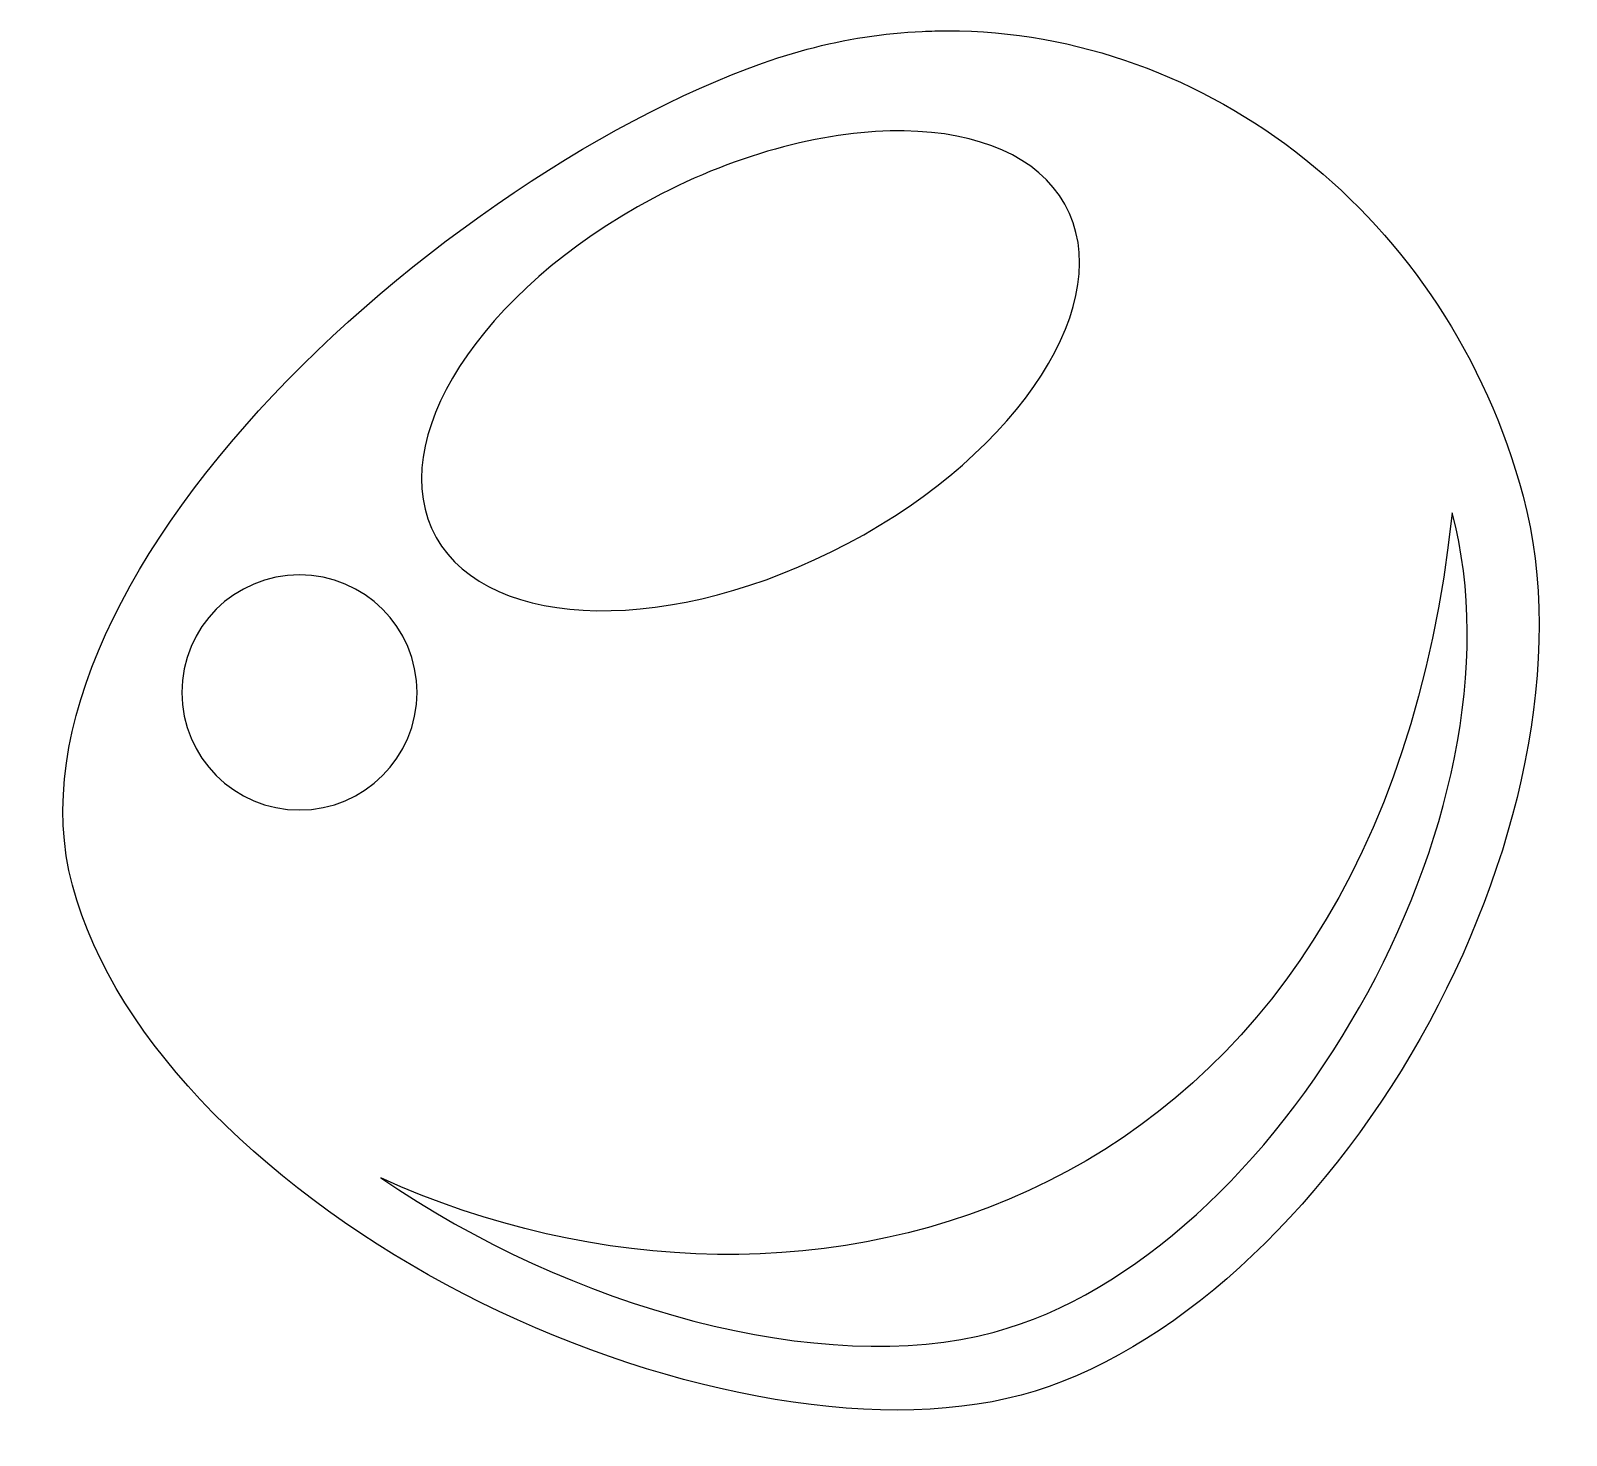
# Model space of a CAD drawing. Header units: centimetres. Extents: x -10.4 to 10.4, y -9.5 to 9.5.
import ezdxf

# ---------------------------------------------------------------- set-up
doc = ezdxf.new("R2010")
doc.units = ezdxf.units.CM
doc.header["$MEASUREMENT"] = 0
doc.layers.add('Layer 1', color=7, linetype='Continuous')

msp = doc.modelspace()

# ---------------------------------------------------------------- linework, layer by layer
at = {"layer": 'Layer 1'}
for points, knots in [([(2.05835, 9.48779), (1.94534, 9.48779), (1.83174, 9.48518), (1.71835, 9.47986), (1.71835, 9.47986), (1.19998, 9.45566), (0.67819, 9.37655), (0.1594, 9.23739), (0.1594, 9.23739), (-1.91526, 8.68077), (-4.76236, 6.92296), (-6.88126, 4.75047), (-6.88126, 4.75047), (-9.0002, 2.57798), (-10.35485, 0.02639), (-9.78958, -2.08601), (-9.78958, -2.08601), (-9.21082, -4.24859), (-7.05963, -6.2937), (-4.49484, -7.61916), (-4.49484, -7.61916), (-1.93006, -8.94467), (1.0284, -9.53519), (3.05719, -8.99097), (3.05719, -8.99097), (5.08598, -8.44667), (7.1205, -6.52604), (8.46127, -4.15873), (8.46127, -4.15873), (9.802, -1.79142), (10.43937, 0.99841), (9.85408, 3.18507), (9.85408, 3.18507), (8.83925, 6.97737), (5.56132, 9.48876), (2.05843, 9.48779), (2.05843, 9.48779), (2.05843, 9.48779), (2.05835, 9.48779), (2.05835, 9.48779)], [0, 0, 0, 0, 0.09090909, 0.09090909, 0.09090909, 0.09090909, 0.18181818, 0.18181818, 0.18181818, 0.18181818, 0.27272727, 0.27272727, 0.27272727, 0.27272727, 0.36363636, 0.36363636, 0.36363636, 0.36363636, 0.45454545, 0.45454545, 0.45454545, 0.45454545, 0.54545455, 0.54545455, 0.54545455, 0.54545455, 0.63636364, 0.63636364, 0.63636364, 0.63636364, 0.72727273, 0.72727273, 0.72727273, 0.72727273, 0.81818182, 0.81818182, 0.81818182, 0.81818182, 1, 1, 1, 1]), ([(1.47326, 8.13184), (2.48129, 8.11695), (3.28589, 7.78408), (3.64883, 7.13824), (3.64883, 7.13824), (4.37484, 5.84664), (3.05835, 3.78951), (0.70761, 2.54328), (0.70761, 2.54328), (-1.64304, 1.29709), (-4.13783, 1.33475), (-4.86379, 2.62635), (-4.86379, 2.62635), (-5.58971, 3.91795), (-4.27196, 5.97512), (-1.92131, 7.22131), (-1.92131, 7.22131), (-0.74588, 7.84443), (0.46523, 8.14677), (1.47321, 8.13189), (1.47321, 8.13189), (1.47321, 8.13189), (1.47326, 8.13184), (1.47326, 8.13184)], [0, 0, 0, 0, 0.14285714, 0.14285714, 0.14285714, 0.14285714, 0.28571429, 0.28571429, 0.28571429, 0.28571429, 0.42857143, 0.42857143, 0.42857143, 0.42857143, 0.57142857, 0.57142857, 0.57142857, 0.57142857, 0.71428571, 0.71428571, 0.71428571, 0.71428571, 1, 1, 1, 1]), ([(8.89348, 2.95969), (9.98833, -1.13115), (6.5209, -7.1096), (2.69082, -8.13711), (2.69082, -8.13711), (0.36197, -8.76191), (-3.04959, -7.81052), (-5.61231, -6.0498), (-5.61231, -6.0498), (0.15045, -8.66885), (7.88713, -6.5535), (8.89347, 2.95972), (8.89347, 2.95972), (8.89347, 2.95972), (8.89348, 2.95969), (8.89348, 2.95969)], [0, 0, 0, 0, 0.2, 0.2, 0.2, 0.2, 0.4, 0.4, 0.4, 0.4, 0.6, 0.6, 0.6, 0.6, 1, 1, 1, 1]), ([(-6.71525, 2.11894), (-5.83571, 2.11894), (-5.12341, 1.40672), (-5.12341, 0.5271), (-5.12341, 0.5271), (-5.12341, -0.35252), (-5.83563, -1.06601), (-6.71525, -1.06601), (-6.71525, -1.06601), (-7.59487, -1.06601), (-8.30836, -0.35253), (-8.30836, 0.5271), (-8.30836, 0.5271), (-8.30836, 1.40673), (-7.59479, 2.11894), (-6.71525, 2.11894)], [0, 0, 0, 0, 0.2, 0.2, 0.2, 0.2, 0.4, 0.4, 0.4, 0.4, 0.6, 0.6, 0.6, 0.6, 1, 1, 1, 1])]:
    msp.add_open_spline(points, degree=3, knots=knots, dxfattribs=at)

doc.saveas('drawing.dxf')
